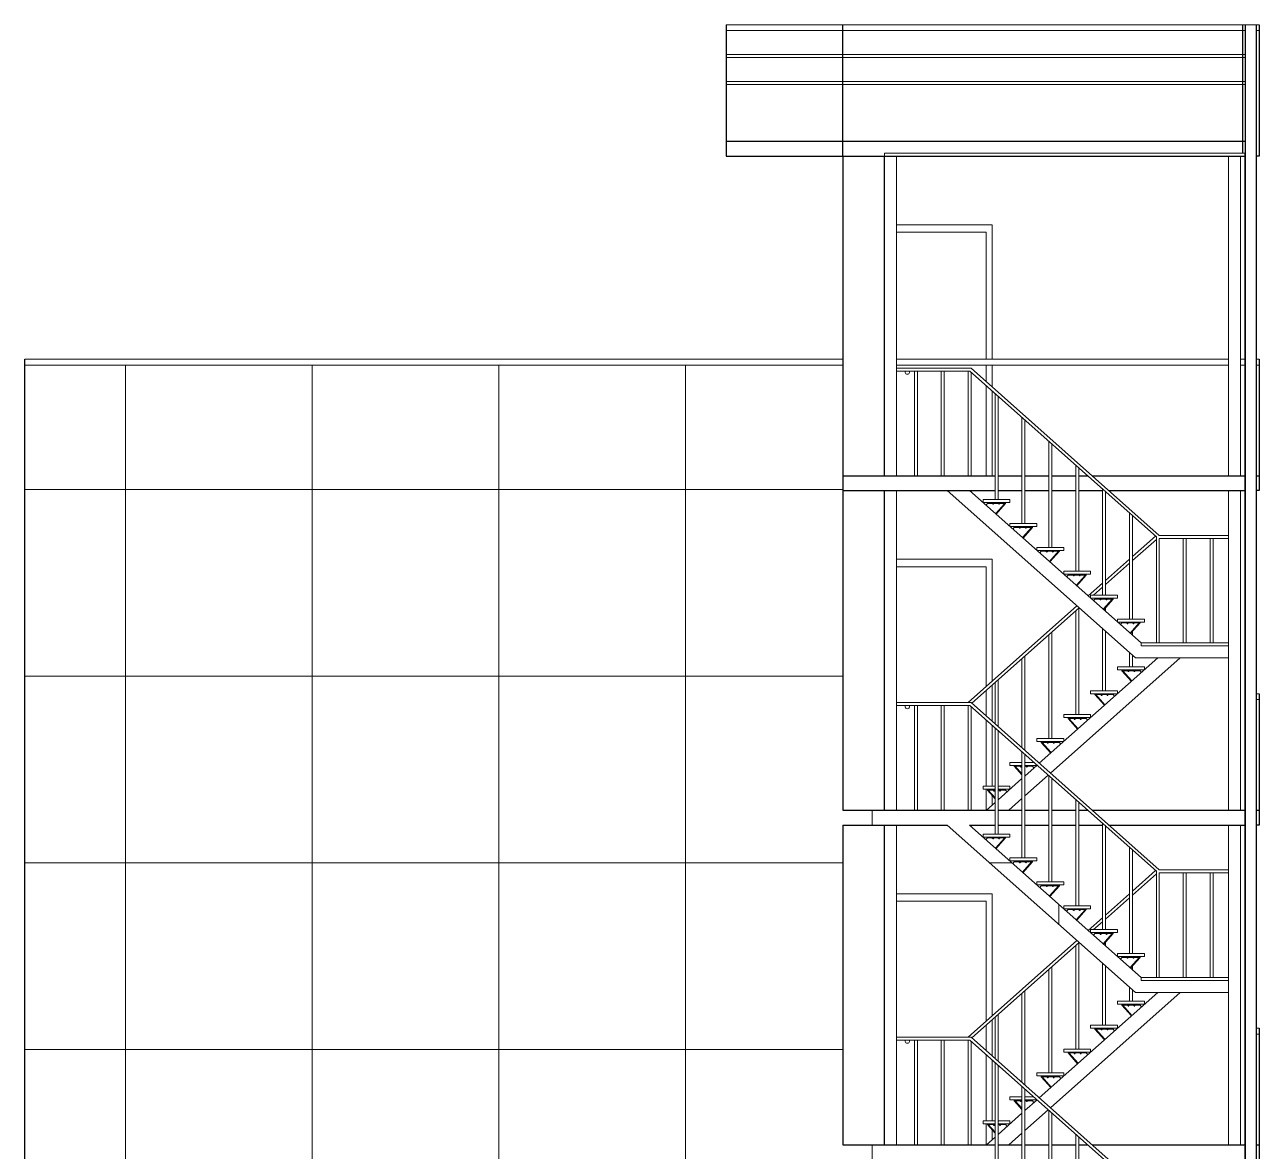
# Model space of a CAD drawing. Header units: inches. Extents: x 151827 to 346502, y -56182 to -23217.
# Drawn here: x 155975.7 to 156389, y -27971.6 to -27594.4 of the extents above; entities that cross this region are included whole.
import ezdxf

# ---------------------------------------------------------------- set-up
doc = ezdxf.new("R2010")
doc.units = ezdxf.units.IN
doc.header["$LTSCALE"] = 5
doc.header["$MEASUREMENT"] = 0
for name, color, linetype, lineweight in [('A-WALL', 7, 'Continuous', 9), ('DOOR', 62, 'Continuous', 0), ('Railing', 43, 'Continuous', 18), ('Staircase', 6, 'Continuous', 13), ('win', 5, 'Continuous', 18)]:
    doc.layers.add(name, color=color, linetype=linetype, lineweight=lineweight)
doc.layers.add('BOLTS', color=51, linetype='Continuous')
doc.layers.add('WALL', color=7, linetype='Continuous')

# ---------------------------------------------------------------- blocks, each defined once
blk = doc.blocks.new('A$C3A4C2E96')
at = {"layer": 'BOLTS', "color": 251}
blk.add_line((-0.015, 0.004), (0.015, 0.004), dxfattribs=at)
at = {"layer": 'BOLTS', "color": 252}
blk.add_lwpolyline([(-0.021, 0), (0.021, 0), (0.021, 0.002), (-0.021, 0.002)], close=True, dxfattribs=at)
blk.add_lwpolyline([(-0.017, 0.002), (-0.015, 0.004), (-0.015, 0.014, -0.414214), (-0.011, 0.018), (0.011, 0.018, -0.414214), (0.015, 0.014), (0.015, 0.004), (0.017, 0.002)], format="xyb", close=True, dxfattribs=at)
at = {"layer": 'BOLTS', "color": 251}
blk.add_lwpolyline([(0.008, 0.004), (0.008, 0.014, 0.414214), (0.004, 0.018), (-0.004, 0.018, 0.414214), (-0.008, 0.014), (-0.008, 0.004)], format="xyb", dxfattribs=at)
for centre, start, end in [((-0.011, 0.014), 0, 90), ((0.011, 0.014), 90, 180)]:
    blk.add_arc(centre, 0.0038, start, end, dxfattribs=at)

msp = doc.modelspace()

# ---------------------------------------------------------------- hatches: boundary and pattern name
at = {"layer": 'A-WALL', "ltscale": 5}
h = msp.add_hatch(dxfattribs=at)
h.set_pattern_fill('ANSI37', color=256, scale=500, angle=45)
h.set_pattern_definition([(90, (-19053.13, 0), (-62.5, 0), []), (180, (-19053.13, 0), (-4e-15, -62.5), [])])
h.paths.add_polyline_path([(156249.51, -27974.37), (156284.48, -27974.37), (156347.48, -28030.37), (156378.7, -28030.37), (156378.7, -28026.37), (156349.39, -28026.37), (156349.39, -28025.37), (156292.01, -27974.37), (156300.51, -27974.37), (156300.51, -27969.37), (156249.51, -27969.37), (156249.51, -27862.37), (156284.48, -27862.37), (156347.48, -27918.37), (156378.7, -27918.37), (156378.7, -27914.37), (156349.39, -27914.37), (156349.39, -27913.37), (156292.01, -27862.37), (156300.51, -27862.37), (156300.51, -27857.37), (156249.51, -27857.37), (156249.51, -27745.37), (156249.51, -27708.37), (155975.7, -27708.37), (155975.7, -28193.37), (156249.51, -28193.37), (156249.51, -28086.37), (156284.48, -28086.37), (156347.48, -28142.37), (156378.7, -28142.37), (156378.7, -28138.37), (156349.39, -28138.37), (156349.39, -28137.37), (156292.01, -28086.37), (156300.51, -28086.37), (156300.51, -28081.37), (156249.51, -28081.37)])

# ---------------------------------------------------------------- linework, layer by layer
for p, q in [((156263.51, -27638.37, -72.71), (156263.51, -27637.37, -72.71)), ((156263.51, -27637.37, -72.71), (156384.11, -27637.37, -72.71)), ((156267.51, -27745.37, -72.71), (156267.51, -27638.37, -72.71)), ((156378.7, -27745.37, -72.71), (156378.7, -27638.37, -72.71)), ((156382.7, -27745.37, -72.71), (156382.7, -27638.37, -72.71)), ((156384.11, -27637.37, -72.71), (156384.11, -27638.37, -72.71)), ((156384.11, -27745.37, -72.71), (156384.11, -27638.37, -72.71)), ((156292.51, -27709.37, -72.71), (156267.51, -27709.37, -72.71)), ((156292.13, -27710.37, -72.71), (156267.51, -27710.37, -72.71)), ((156273.51, -27745.37, -72.71), (156273.51, -27710.37, -72.71)), ((156274.51, -27745.37, -72.71), (156274.51, -27710.37, -72.71)), ((156282.51, -27745.37, -72.71), (156282.51, -27710.37, -72.71)), ((156283.51, -27745.37, -72.71), (156283.51, -27710.37, -72.71)), ((156291.51, -27745.37, -72.71), (156291.51, -27710.37, -72.71)), ((156354.51, -27765.82, -72.71), (156292.13, -27710.37, -72.71)), ((156355.51, -27765.37, -72.71), (156292.51, -27709.37, -72.71)), ((156292.51, -27745.37, -72.71), (156292.51, -27710.71, -72.71)), ((156300.51, -27753.37, -72.71), (156300.51, -27717.82, -72.71)), ((156301.51, -27753.37, -72.71), (156301.51, -27718.71, -72.71)), ((156309.51, -27761.37, -72.71), (156309.51, -27725.82, -72.71)), ((156310.51, -27761.37, -72.71), (156310.51, -27726.71, -72.71)), ((156318.51, -27769.37, -72.71), (156318.51, -27733.82, -72.71)), ((156319.51, -27769.37, -72.71), (156319.51, -27734.71, -72.71)), ((156327.51, -27777.37, -72.71), (156327.51, -27741.82, -72.71)), ((156328.51, -27777.37, -72.71), (156328.51, -27742.71, -72.71)), ((156384.11, -27745.37, -72.71), (156384.11, -27750.37, -72.71)), ((156267.51, -27857.37, -72.71), (156267.51, -27750.37, -72.71)), ((156284.48, -27750.37, -72.71), (156347.48, -27806.37, -72.71)), ((156292.01, -27750.37, -72.71), (156349.39, -27801.37, -72.71)), ((156336.51, -27785.37, -72.71), (156336.51, -27749.82, -72.71)), ((156337.51, -27785.37, -72.71), (156337.51, -27750.71, -72.71)), ((156378.7, -27857.37, -72.71), (156378.7, -27750.37, -72.71)), ((156382.7, -27857.37, -72.71), (156382.7, -27750.37, -72.71)), ((156384.11, -27857.37, -72.71), (156384.11, -27750.37, -72.71)), ((156297.96, -27754.67, -72.71), (156297.47, -27755.23, -72.71)), ((156303.76, -27754.67, -72.71), (156300.71, -27758.1, -72.71)), ((156304.06, -27754.67, -72.71), (156300.88, -27758.25, -72.71)), ((156345.51, -27793.37, -72.71), (156345.51, -27757.82, -72.71)), ((156346.51, -27793.37, -72.71), (156346.51, -27758.71, -72.71)), ((156306.96, -27762.67, -72.71), (156306.47, -27763.23, -72.71)), ((156312.76, -27762.67, -72.71), (156309.71, -27766.1, -72.71)), ((156313.06, -27762.67, -72.71), (156309.88, -27766.25, -72.71)), ((156354.51, -27765.82, -72.71), (156354.51, -27801.37, -72.71)), ((156355.51, -27765.37, -72.71), (156378.7, -27765.37, -72.71)), ((156355.51, -27766.37, -72.71), (156355.51, -27801.37, -72.71)), ((156355.51, -27766.37, -72.71), (156378.7, -27766.37, -72.71)), ((156363.51, -27766.37, -72.71), (156363.51, -27801.37, -72.71)), ((156364.51, -27766.37, -72.71), (156364.51, -27801.37, -72.71)), ((156372.51, -27766.37, -72.71), (156372.51, -27801.37, -72.71)), ((156373.51, -27766.37, -72.71), (156373.51, -27801.37, -72.71)), ((156315.96, -27770.67, -72.71), (156315.47, -27771.23, -72.71)), ((156321.76, -27770.67, -72.71), (156318.71, -27774.1, -72.71)), ((156322.06, -27770.67, -72.71), (156318.88, -27774.25, -72.71)), ((156324.96, -27778.67, -72.71), (156324.47, -27779.23, -72.71)), ((156330.76, -27778.67, -72.71), (156327.71, -27782.1, -72.71)), ((156331.06, -27778.67, -72.71), (156327.88, -27782.25, -72.71)), ((156333.96, -27786.67, -72.71), (156333.47, -27787.23, -72.71)), ((156339.76, -27786.67, -72.71), (156336.71, -27790.1, -72.71)), ((156340.06, -27786.67, -72.71), (156336.88, -27790.25, -72.71)), ((156342.96, -27794.67, -72.71), (156342.47, -27795.23, -72.71)), ((156348.76, -27794.67, -72.71), (156345.71, -27798.1, -72.71)), ((156349.06, -27794.67, -72.71), (156345.88, -27798.25, -72.71)), ((156349.39, -27801.37, -72.71), (156378.7, -27801.37, -72.71)), ((156315.32, -27841.65, -72.71), (156355.01, -27806.37, -72.71)), ((156319.09, -27844.99, -72.71), (156362.54, -27806.37, -72.71)), ((156347.48, -27806.37, -72.71), (156378.7, -27806.37, -72.71)), ((156342.96, -27810.67, -72.71), (156346.14, -27814.25, -72.71)), ((156343.26, -27810.67, -72.71), (156346.31, -27814.1, -72.71)), ((156349.06, -27810.67, -72.71), (156349.55, -27811.23, -72.71)), ((156292.51, -27821.37, -72.71), (156267.51, -27821.37, -72.71)), ((156355.51, -27877.37, -72.71), (156292.51, -27821.37, -72.71)), ((156333.96, -27818.67, -72.71), (156337.14, -27822.25, -72.71)), ((156334.26, -27818.67, -72.71), (156337.31, -27822.1, -72.71)), ((156340.06, -27818.67, -72.71), (156340.55, -27819.23, -72.71)), ((156292.13, -27822.37, -72.71), (156267.51, -27822.37, -72.71)), ((156273.51, -27857.37, -72.71), (156273.51, -27822.37, -72.71)), ((156274.51, -27857.37, -72.71), (156274.51, -27822.37, -72.71)), ((156282.51, -27857.37, -72.71), (156282.51, -27822.37, -72.71)), ((156283.51, -27857.37, -72.71), (156283.51, -27822.37, -72.71)), ((156291.51, -27857.37, -72.71), (156291.51, -27822.37, -72.71)), ((156354.51, -27877.82, -72.71), (156292.13, -27822.37, -72.71)), ((156292.51, -27857.37, -72.71), (156292.51, -27822.71, -72.71)), ((156300.51, -27865.37, -72.71), (156300.51, -27829.82, -72.71)), ((156324.96, -27826.67, -72.71), (156328.14, -27830.25, -72.71)), ((156325.26, -27826.67, -72.71), (156328.31, -27830.1, -72.71)), ((156331.06, -27826.67, -72.71), (156331.55, -27827.23, -72.71)), ((156301.51, -27865.37, -72.71), (156301.51, -27830.71, -72.71)), ((156309.51, -27873.37, -72.71), (156309.51, -27837.82, -72.71)), ((156315.96, -27834.67, -72.71), (156319.14, -27838.25, -72.71)), ((156316.26, -27834.67, -72.71), (156319.31, -27838.1, -72.71)), ((156322.06, -27834.67, -72.71), (156322.55, -27835.23, -72.71)), ((156310.51, -27873.37, -72.71), (156310.51, -27838.71, -72.71)), ((156310.51, -27845.93, -72.71), (156314.57, -27842.32, -72.71)), ((156306.96, -27842.67, -72.71), (156309.51, -27845.54, -72.71)), ((156307.26, -27842.67, -72.71), (156309.51, -27845.2, -72.71)), ((156310.51, -27852.61, -72.71), (156318.33, -27845.66, -72.71)), ((156313.06, -27842.67, -72.71), (156313.55, -27843.23, -72.71)), ((156318.51, -27881.37, -72.71), (156318.51, -27845.82, -72.71)), ((156319.51, -27881.37, -72.71), (156319.51, -27846.71, -72.71)), ((156297.96, -27850.67, -72.71), (156300.51, -27853.54, -72.71)), ((156298.26, -27850.67, -72.71), (156300.51, -27853.2, -72.71)), ((156301.51, -27853.93, -72.71), (156309.51, -27846.81, -72.71)), ((156304.06, -27850.67, -72.71), (156304.55, -27851.23, -72.71)), ((156297.64, -27857.37, -72.71), (156300.51, -27854.81, -72.71)), ((156305.16, -27857.37, -72.71), (156309.51, -27853.5, -72.71)), ((156327.51, -27889.37, -72.71), (156327.51, -27853.82, -72.71)), ((156328.51, -27889.37, -72.71), (156328.51, -27854.71, -72.71)), ((156267.51, -27969.37, -72.71), (156267.51, -27862.37, -72.71)), ((156284.48, -27862.37, -72.71), (156347.48, -27918.37, -72.71)), ((156292.01, -27862.37, -72.71), (156349.39, -27913.37, -72.71)), ((156336.51, -27897.37, -72.71), (156336.51, -27861.82, -72.71)), ((156337.51, -27897.37, -72.71), (156337.51, -27862.71, -72.71)), ((156378.7, -27969.37, -72.71), (156378.7, -27862.37, -72.71)), ((156382.7, -27969.37, -72.71), (156382.7, -27862.37, -72.71)), ((156384.11, -27969.37, -72.71), (156384.11, -27862.37, -72.71)), ((156297.96, -27866.67, -72.71), (156297.47, -27867.23, -72.71)), ((156303.76, -27866.67, -72.71), (156300.71, -27870.1, -72.71)), ((156304.06, -27866.67, -72.71), (156300.88, -27870.25, -72.71)), ((156345.51, -27905.37, -72.71), (156345.51, -27869.82, -72.71)), ((156346.51, -27905.37, -72.71), (156346.51, -27870.71, -72.71)), ((156306.96, -27874.67, -72.71), (156306.47, -27875.23, -72.71)), ((156312.76, -27874.67, -72.71), (156309.71, -27878.1, -72.71)), ((156313.06, -27874.67, -72.71), (156309.88, -27878.25, -72.71)), ((156354.51, -27877.82, -72.71), (156354.51, -27913.37, -72.71)), ((156355.51, -27877.37, -72.71), (156378.7, -27877.37, -72.71)), ((156355.51, -27878.37, -72.71), (156355.51, -27913.37, -72.71)), ((156355.51, -27878.37, -72.71), (156378.7, -27878.37, -72.71)), ((156363.51, -27878.37, -72.71), (156363.51, -27913.37, -72.71)), ((156364.51, -27878.37, -72.71), (156364.51, -27913.37, -72.71)), ((156372.51, -27878.37, -72.71), (156372.51, -27913.37, -72.71)), ((156373.51, -27878.37, -72.71), (156373.51, -27913.37, -72.71)), ((156315.96, -27882.67, -72.71), (156315.47, -27883.23, -72.71)), ((156321.76, -27882.67, -72.71), (156318.71, -27886.1, -72.71)), ((156322.06, -27882.67, -72.71), (156318.88, -27886.25, -72.71)), ((156324.96, -27890.67, -72.71), (156324.47, -27891.23, -72.71)), ((156330.76, -27890.67, -72.71), (156327.71, -27894.1, -72.71)), ((156331.06, -27890.67, -72.71), (156327.88, -27894.25, -72.71)), ((156333.96, -27898.67, -72.71), (156333.47, -27899.23, -72.71)), ((156339.76, -27898.67, -72.71), (156336.71, -27902.1, -72.71)), ((156340.06, -27898.67, -72.71), (156336.88, -27902.25, -72.71)), ((156342.96, -27906.67, -72.71), (156342.47, -27907.23, -72.71)), ((156348.76, -27906.67, -72.71), (156345.71, -27910.1, -72.71)), ((156349.06, -27906.67, -72.71), (156345.88, -27910.25, -72.71)), ((156349.39, -27913.37, -72.71), (156378.7, -27913.37, -72.71)), ((156315.32, -27953.65, -72.71), (156355.01, -27918.37, -72.71)), ((156319.09, -27956.99, -72.71), (156362.54, -27918.37, -72.71)), ((156347.48, -27918.37, -72.71), (156378.7, -27918.37, -72.71)), ((156342.96, -27922.67, -72.71), (156346.14, -27926.25, -72.71)), ((156343.26, -27922.67, -72.71), (156346.31, -27926.1, -72.71)), ((156349.06, -27922.67, -72.71), (156349.55, -27923.23, -72.71)), ((156292.51, -27933.37, -72.71), (156267.51, -27933.37, -72.71)), ((156355.51, -27989.37, -72.71), (156292.51, -27933.37, -72.71)), ((156333.96, -27930.67, -72.71), (156337.14, -27934.25, -72.71)), ((156334.26, -27930.67, -72.71), (156337.31, -27934.1, -72.71)), ((156340.06, -27930.67, -72.71), (156340.55, -27931.23, -72.71)), ((156292.13, -27934.37, -72.71), (156267.51, -27934.37, -72.71)), ((156273.51, -27969.37, -72.71), (156273.51, -27934.37, -72.71)), ((156274.51, -27969.37, -72.71), (156274.51, -27934.37, -72.71)), ((156282.51, -27969.37, -72.71), (156282.51, -27934.37, -72.71)), ((156283.51, -27969.37, -72.71), (156283.51, -27934.37, -72.71)), ((156291.51, -27969.37, -72.71), (156291.51, -27934.37, -72.71)), ((156354.51, -27989.82, -72.71), (156292.13, -27934.37, -72.71)), ((156292.51, -27969.37, -72.71), (156292.51, -27934.71, -72.71)), ((156300.51, -27977.37, -72.71), (156300.51, -27941.82, -72.71)), ((156324.96, -27938.67, -72.71), (156328.14, -27942.25, -72.71)), ((156325.26, -27938.67, -72.71), (156328.31, -27942.1, -72.71)), ((156331.06, -27938.67, -72.71), (156331.55, -27939.23, -72.71)), ((156301.51, -27977.37, -72.71), (156301.51, -27942.71, -72.71)), ((156309.51, -27985.37, -72.71), (156309.51, -27949.82, -72.71)), ((156315.96, -27946.67, -72.71), (156319.14, -27950.25, -72.71)), ((156316.26, -27946.67, -72.71), (156319.31, -27950.1, -72.71)), ((156322.06, -27946.67, -72.71), (156322.55, -27947.23, -72.71)), ((156310.51, -27985.37, -72.71), (156310.51, -27950.71, -72.71)), ((156306.96, -27954.67, -72.71), (156309.51, -27957.54, -72.71)), ((156307.26, -27954.67, -72.71), (156309.51, -27957.2, -72.71)), ((156310.51, -27957.93, -72.71), (156314.57, -27954.32, -72.71)), ((156310.51, -27964.61, -72.71), (156318.33, -27957.66, -72.71)), ((156313.06, -27954.67, -72.71), (156313.55, -27955.23, -72.71)), ((156318.51, -27993.37, -72.71), (156318.51, -27957.82, -72.71)), ((156301.51, -27965.93, -72.71), (156309.51, -27958.81, -72.71)), ((156319.51, -27993.37, -72.71), (156319.51, -27958.71, -72.71)), ((156297.96, -27962.67, -72.71), (156300.51, -27965.54, -72.71)), ((156298.26, -27962.67, -72.71), (156300.51, -27965.2, -72.71)), ((156304.06, -27962.67, -72.71), (156304.55, -27963.23, -72.71)), ((156305.16, -27969.37, -72.71), (156309.51, -27965.5, -72.71)), ((156327.51, -28001.37, -72.71), (156327.51, -27965.82, -72.71)), ((156297.64, -27969.37, -72.71), (156300.51, -27966.81, -72.71)), ((156328.51, -28001.37, -72.71), (156328.51, -27966.71, -72.71))]:
    msp.add_line(p, q, dxfattribs=at)
at = {"layer": 'A-WALL', "ltscale": 5, "elevation": -72.71}
for points in [[(156305.51, -27754.37), (156296.51, -27754.37), (156296.51, -27753.37), (156305.51, -27753.37)], [(156314.51, -27762.37), (156305.51, -27762.37), (156305.51, -27761.37), (156314.51, -27761.37)], [(156323.51, -27770.37), (156314.51, -27770.37), (156314.51, -27769.37), (156323.51, -27769.37)], [(156332.51, -27778.37), (156323.51, -27778.37), (156323.51, -27777.37), (156332.51, -27777.37)], [(156341.51, -27786.37), (156332.51, -27786.37), (156332.51, -27785.37), (156341.51, -27785.37)], [(156350.51, -27794.37), (156341.51, -27794.37), (156341.51, -27793.37), (156350.51, -27793.37)], [(156349.39, -27801.37), (156378.7, -27801.37), (156378.7, -27802.37), (156349.39, -27802.37)], [(156341.51, -27809.37), (156350.51, -27809.37), (156350.51, -27810.37), (156341.51, -27810.37)], [(156332.51, -27817.37), (156341.51, -27817.37), (156341.51, -27818.37), (156332.51, -27818.37)], [(156323.51, -27825.37), (156332.51, -27825.37), (156332.51, -27826.37), (156323.51, -27826.37)], [(156314.51, -27833.37), (156323.51, -27833.37), (156323.51, -27834.37), (156314.51, -27834.37)], [(156305.51, -27866.37), (156296.51, -27866.37), (156296.51, -27865.37), (156305.51, -27865.37)], [(156314.51, -27874.37), (156305.51, -27874.37), (156305.51, -27873.37), (156314.51, -27873.37)], [(156323.51, -27882.37), (156314.51, -27882.37), (156314.51, -27881.37), (156323.51, -27881.37)], [(156332.51, -27890.37), (156323.51, -27890.37), (156323.51, -27889.37), (156332.51, -27889.37)], [(156341.51, -27898.37), (156332.51, -27898.37), (156332.51, -27897.37), (156341.51, -27897.37)], [(156350.51, -27906.37), (156341.51, -27906.37), (156341.51, -27905.37), (156350.51, -27905.37)], [(156349.39, -27913.37), (156378.7, -27913.37), (156378.7, -27914.37), (156349.39, -27914.37)], [(156341.51, -27921.37), (156350.51, -27921.37), (156350.51, -27922.37), (156341.51, -27922.37)], [(156332.51, -27929.37), (156341.51, -27929.37), (156341.51, -27930.37), (156332.51, -27930.37)], [(156323.51, -27937.37), (156332.51, -27937.37), (156332.51, -27938.37), (156323.51, -27938.37)], [(156314.51, -27945.37), (156323.51, -27945.37), (156323.51, -27946.37), (156314.51, -27946.37)]]:
    msp.add_lwpolyline(points, close=True, dxfattribs=at)
for points in [[(156309.51, -27842.37), (156305.51, -27842.37), (156305.51, -27841.37), (156309.51, -27841.37)], [(156310.51, -27841.37), (156313.5, -27841.37)], [(156314.51, -27842.26), (156314.51, -27842.37), (156310.51, -27842.37)], [(156300.51, -27850.37), (156296.51, -27850.37), (156296.51, -27849.37), (156300.51, -27849.37)], [(156301.51, -27849.37), (156305.51, -27849.37), (156305.51, -27850.37), (156301.51, -27850.37)], [(156309.51, -27954.37), (156305.51, -27954.37), (156305.51, -27953.37), (156309.51, -27953.37)], [(156310.51, -27953.37), (156313.5, -27953.37)], [(156314.51, -27954.26), (156314.51, -27954.37), (156310.51, -27954.37)], [(156300.51, -27962.37), (156296.51, -27962.37), (156296.51, -27961.37), (156300.51, -27961.37)], [(156301.51, -27961.37), (156305.51, -27961.37), (156305.51, -27962.37), (156301.51, -27962.37)]]:
    msp.add_lwpolyline(points, dxfattribs=at)
at = {"layer": 'A-WALL', "ltscale": 5}
for centre in [(156271.16, -27710.62, -72.71), (156271.16, -27822.62, -72.71), (156271.16, -27934.62, -72.71)]:
    msp.add_arc(centre, 0.766, 160.9616, 19.0384, dxfattribs=at)
at = {"layer": 'DOOR', "lineweight": 13}
for p, q in [((156267.51, -27661.37, -72.71), (156299.51, -27661.37, -72.71)), ((156267.51, -27663.87, -72.71), (156297.51, -27663.87, -72.71)), ((156297.51, -27706.37, -72.71), (156297.51, -27663.87, -72.71)), ((156299.51, -27706.37, -72.71), (156299.51, -27661.37, -72.71)), ((156297.51, -27713.81, -72.71), (156297.51, -27708.37, -72.71)), ((156299.51, -27715.59, -72.71), (156299.51, -27708.37, -72.71)), ((156297.51, -27745.37, -72.71), (156297.51, -27715.15, -72.71)), ((156299.51, -27745.37, -72.71), (156299.51, -27716.93, -72.71)), ((156267.51, -27773.37, -72.71), (156299.51, -27773.37, -72.71)), ((156267.51, -27775.87, -72.71), (156297.51, -27775.87, -72.71)), ((156297.51, -27816.04, -72.71), (156297.51, -27775.87, -72.71)), ((156299.51, -27814.26, -72.71), (156299.51, -27773.37, -72.71)), ((156334.4, -27786.37, -72.71), (156334.4, -27786.37, -72.71)), ((156334.4, -27786.37, -72.71), (156334.4, -27786.37, -72.71)), ((156336.9, -27786.37, -72.71), (156336.9, -27786.37, -72.71)), ((156336.9, -27790.23, -72.71), (156336.9, -27790.27, -72.71)), ((156297.51, -27825.81, -72.71), (156297.51, -27817.37, -72.71)), ((156299.51, -27827.59, -72.71), (156299.51, -27815.6, -72.71)), ((156336.9, -27818.37, -72.71), (156336.9, -27818.37, -72.71)), ((156297.51, -27849.37, -72.71), (156297.51, -27827.15, -72.71)), ((156299.51, -27849.37, -72.71), (156299.51, -27828.93, -72.71)), ((156297.51, -27857.37, -72.71), (156297.51, -27850.37, -72.71)), ((156299.51, -27855.7, -72.71), (156299.51, -27852.42, -72.71)), ((156267.51, -27885.37, -72.71), (156299.51, -27885.37, -72.71)), ((156267.51, -27887.87, -72.71), (156297.51, -27887.87, -72.71)), ((156297.51, -27928.04, -72.71), (156297.51, -27887.87, -72.71)), ((156299.51, -27926.26, -72.71), (156299.51, -27885.37, -72.71)), ((156334.4, -27898.37, -72.71), (156334.4, -27898.37, -72.71)), ((156334.4, -27898.37, -72.71), (156334.4, -27898.37, -72.71)), ((156336.9, -27898.37, -72.71), (156336.9, -27898.37, -72.71)), ((156336.9, -27902.23, -72.71), (156336.9, -27902.27, -72.71)), ((156297.51, -27937.81, -72.71), (156297.51, -27929.37, -72.71)), ((156299.51, -27939.59, -72.71), (156299.51, -27927.6, -72.71)), ((156336.9, -27930.37, -72.71), (156336.9, -27930.37, -72.71)), ((156297.51, -27961.37, -72.71), (156297.51, -27939.15, -72.71)), ((156299.51, -27961.37, -72.71), (156299.51, -27940.93, -72.71)), ((156297.51, -27969.37, -72.71), (156297.51, -27962.37, -72.71)), ((156299.51, -27967.7, -72.71), (156299.51, -27964.42, -72.71))]:
    msp.add_line(p, q, dxfattribs=at)
at = {"layer": 'Railing', "color": 30}
for p, q in [((156210.51, -27594.37, -72.71), (156388.98, -27594.37, -72.71)), ((156388.05, -27594.37, -72.71), (156388.98, -27594.37, -72.71)), ((156210.51, -27596.37, -72.71), (156384.4, -27596.37, -72.71)), ((156388.05, -27596.37, -72.71), (156388.98, -27596.37, -72.71)), ((156388.05, -27596.37, -72.71), (156388.98, -27596.37, -72.71)), ((156210.51, -27604.37, -72.71), (156384.4, -27604.37, -72.71)), ((156210.51, -27605.37, -72.71), (156384.4, -27605.37, -72.71)), ((156210.51, -27613.37, -72.71), (156384.4, -27613.37, -72.71)), ((156210.51, -27614.37, -72.71), (156384.4, -27614.37, -72.71)), ((155975.7, -27706.37, -72.71), (156249.51, -27706.37, -72.71)), ((155975.7, -27708.37, -72.71), (156249.51, -27708.37, -72.71)), ((156267.51, -27706.37, -72.71), (156378.7, -27706.37, -72.71)), ((156267.51, -27708.37, -72.71), (156378.7, -27708.37, -72.71)), ((156382.7, -27706.37, -72.71), (156384.4, -27706.37, -72.71)), ((156382.7, -27708.37, -72.71), (156384.4, -27708.37, -72.71)), ((156388.05, -27706.37, -72.71), (156388.98, -27706.37, -72.71)), ((156388.05, -27708.37, -72.71), (156388.98, -27708.37, -72.71)), ((156388.05, -27818.37, -72.71), (156388.98, -27818.37, -72.71)), ((156388.05, -27820.37, -72.71), (156388.98, -27820.37, -72.71)), ((156388.05, -27930.37, -72.71), (156388.98, -27930.37, -72.71)), ((156388.05, -27932.37, -72.71), (156388.98, -27932.37, -72.71))]:
    msp.add_line(p, q, dxfattribs=at)
at = {"layer": 'Staircase', "ltscale": 7}
for p, q in [((156346.51, -27772.48, -72.71), (156354.26, -27765.59, -72.71)), ((156346.51, -27773.82, -72.71), (156354.51, -27766.71, -72.71)), ((156337.51, -27780.48, -72.71), (156345.51, -27773.37, -72.71)), ((156337.51, -27781.82, -72.71), (156345.51, -27774.71, -72.71)), ((156331.7, -27785.65, -72.71), (156336.51, -27781.37, -72.71)), ((156333.52, -27785.37, -72.71), (156336.51, -27782.71, -72.71)), ((156332.45, -27786.32, -72.71), (156332.51, -27786.26, -72.71)), ((156291.51, -27821.37, -72.71), (156327.93, -27788.99, -72.71)), ((156292.76, -27821.59, -72.71), (156328.69, -27789.66, -72.71)), ((156327.51, -27790.71, -72.71), (156327.51, -27825.37, -72.71)), ((156328.51, -27789.82, -72.71), (156328.51, -27825.37, -72.71)), ((156337.51, -27789.54, -72.71), (156337.51, -27790.81, -72.71)), ((156336.51, -27796.61, -72.71), (156336.51, -27817.37, -72.71)), ((156318.51, -27798.71, -72.71), (156318.51, -27833.37, -72.71)), ((156319.51, -27797.82, -72.71), (156319.51, -27833.37, -72.71)), ((156337.51, -27797.5, -72.71), (156337.51, -27817.37, -72.71)), ((156346.51, -27797.54, -72.71), (156346.51, -27798.81, -72.71)), ((156345.51, -27804.61, -72.71), (156345.51, -27809.37, -72.71)), ((156309.51, -27806.71, -72.71), (156309.51, -27836.48, -72.71)), ((156310.51, -27805.82, -72.71), (156310.51, -27837.37, -72.71)), ((156346.51, -27805.5, -72.71), (156346.51, -27809.37, -72.71)), ((156300.51, -27814.71, -72.71), (156300.51, -27828.48, -72.71)), ((156301.51, -27813.82, -72.71), (156301.51, -27829.37, -72.71)), ((156346.51, -27884.48, -72.71), (156354.26, -27877.59, -72.71)), ((156346.51, -27885.82, -72.71), (156354.51, -27878.71, -72.71)), ((156337.51, -27892.48, -72.71), (156345.51, -27885.37, -72.71)), ((156337.51, -27893.82, -72.71), (156345.51, -27886.71, -72.71)), ((156331.7, -27897.65, -72.71), (156336.51, -27893.37, -72.71)), ((156333.52, -27897.37, -72.71), (156336.51, -27894.71, -72.71)), ((156332.45, -27898.32, -72.71), (156332.51, -27898.26, -72.71)), ((156291.51, -27933.37, -72.71), (156327.93, -27900.99, -72.71)), ((156292.76, -27933.59, -72.71), (156328.69, -27901.66, -72.71)), ((156327.51, -27902.71, -72.71), (156327.51, -27937.37, -72.71)), ((156328.51, -27901.82, -72.71), (156328.51, -27937.37, -72.71)), ((156337.51, -27901.54, -72.71), (156337.51, -27902.81, -72.71)), ((156336.51, -27908.61, -72.71), (156336.51, -27929.37, -72.71)), ((156318.51, -27910.71, -72.71), (156318.51, -27945.37, -72.71)), ((156319.51, -27909.82, -72.71), (156319.51, -27945.37, -72.71)), ((156337.51, -27909.5, -72.71), (156337.51, -27929.37, -72.71)), ((156346.51, -27909.54, -72.71), (156346.51, -27910.81, -72.71)), ((156345.51, -27916.61, -72.71), (156345.51, -27921.37, -72.71)), ((156309.51, -27918.71, -72.71), (156309.51, -27948.48, -72.71)), ((156310.51, -27917.82, -72.71), (156310.51, -27949.37, -72.71)), ((156346.51, -27917.5, -72.71), (156346.51, -27921.37, -72.71)), ((156300.51, -27926.71, -72.71), (156300.51, -27940.48, -72.71)), ((156301.51, -27925.82, -72.71), (156301.51, -27941.37, -72.71))]:
    msp.add_line(p, q, dxfattribs=at)
at = {"layer": 'Staircase', "ltscale": 7, "elevation": -72.71}
for points in [[(156297.96, -27754.37), (156297.96, -27754.67), (156304.06, -27754.67), (156304.06, -27754.37)], [(156306.96, -27762.37), (156306.96, -27762.67), (156313.06, -27762.67), (156313.06, -27762.37)], [(156315.96, -27770.37), (156315.96, -27770.67), (156322.06, -27770.67), (156322.06, -27770.37)], [(156324.96, -27778.37), (156324.96, -27778.67), (156331.06, -27778.67), (156331.06, -27778.37)], [(156333.96, -27786.37), (156333.96, -27786.67), (156340.06, -27786.67), (156340.06, -27786.37)], [(156342.96, -27794.37), (156342.96, -27794.67), (156349.06, -27794.67), (156349.06, -27794.37)], [(156349.06, -27810.37), (156349.06, -27810.67), (156342.96, -27810.67), (156342.96, -27810.37)], [(156340.06, -27818.37), (156340.06, -27818.67), (156333.96, -27818.67), (156333.96, -27818.37)], [(156331.06, -27826.37), (156331.06, -27826.67), (156324.96, -27826.67), (156324.96, -27826.37)], [(156322.06, -27834.37), (156322.06, -27834.67), (156315.96, -27834.67), (156315.96, -27834.37)], [(156297.96, -27866.37), (156297.96, -27866.67), (156304.06, -27866.67), (156304.06, -27866.37)], [(156306.96, -27874.37), (156306.96, -27874.67), (156313.06, -27874.67), (156313.06, -27874.37)], [(156315.96, -27882.37), (156315.96, -27882.67), (156322.06, -27882.67), (156322.06, -27882.37)], [(156324.96, -27890.37), (156324.96, -27890.67), (156331.06, -27890.67), (156331.06, -27890.37)], [(156333.96, -27898.37), (156333.96, -27898.67), (156340.06, -27898.67), (156340.06, -27898.37)], [(156342.96, -27906.37), (156342.96, -27906.67), (156349.06, -27906.67), (156349.06, -27906.37)], [(156349.06, -27922.37), (156349.06, -27922.67), (156342.96, -27922.67), (156342.96, -27922.37)], [(156340.06, -27930.37), (156340.06, -27930.67), (156333.96, -27930.67), (156333.96, -27930.37)], [(156331.06, -27938.37), (156331.06, -27938.67), (156324.96, -27938.67), (156324.96, -27938.37)], [(156322.06, -27946.37), (156322.06, -27946.67), (156315.96, -27946.67), (156315.96, -27946.37)]]:
    msp.add_lwpolyline(points, close=True, dxfattribs=at)
for points in [[(156309.51, -27842.67), (156306.96, -27842.67), (156306.96, -27842.37), (156309.51, -27842.37)], [(156310.51, -27842.37), (156313.06, -27842.37), (156313.06, -27842.67), (156310.51, -27842.67)], [(156300.51, -27850.67), (156297.96, -27850.67), (156297.96, -27850.37), (156300.51, -27850.37)], [(156301.51, -27850.37), (156304.06, -27850.37), (156304.06, -27850.67), (156301.51, -27850.67)], [(156309.51, -27954.67), (156306.96, -27954.67), (156306.96, -27954.37), (156309.51, -27954.37)], [(156310.51, -27954.37), (156313.06, -27954.37), (156313.06, -27954.67), (156310.51, -27954.67)], [(156300.51, -27962.67), (156297.96, -27962.67), (156297.96, -27962.37), (156300.51, -27962.37)], [(156301.51, -27962.37), (156304.06, -27962.37), (156304.06, -27962.67), (156301.51, -27962.67)]]:
    msp.add_lwpolyline(points, dxfattribs=at)
at = {"layer": 'WALL', "color": 2, "linetype": 'ByBlock', "ltscale": 5}
for p, q in [((156210.51, -27594.37, -72.71), (156210.51, -27638.37, -72.71)), ((156249.51, -27638.37, -72.71), (156249.51, -27594.37, -72.71)), ((156383.48, -27637.37, -72.71), (156383.48, -27594.37, -72.71)), ((156384.4, -27969.37, -72.71), (156384.4, -27594.37, -72.71)), ((156388.05, -28209.37, -72.71), (156388.05, -27594.37, -72.71)), ((156388.98, -27594.37, -72.71), (156388.98, -27638.37, -72.71)), ((156210.51, -27633.37, -72.71), (156384.4, -27633.37, -72.71)), ((156384.4, -27638.37, -72.71), (156384.4, -27633.37, -72.71)), ((156210.51, -27638.37, -72.71), (156384.4, -27638.37, -72.71)), ((156249.51, -27638.37, -72.71), (156249.51, -27745.37, -72.71)), ((156263.51, -27745.37, -72.71), (156263.51, -27638.37, -72.71)), ((156388.98, -27638.37, -72.71), (156388.05, -27638.37, -72.71)), ((155975.7, -28209.37, -72.71), (155975.7, -27706.37, -72.71)), ((156388.98, -27706.37, -72.71), (156388.98, -27750.37, -72.71)), ((156249.51, -27745.37, -72.71), (156300.51, -27745.37, -72.71)), ((156249.51, -27745.37, -72.71), (156249.51, -27857.37, -72.71)), ((156301.51, -27745.37, -72.71), (156309.51, -27745.37, -72.71)), ((156310.51, -27745.37, -72.71), (156318.51, -27745.37, -72.71)), ((156319.51, -27745.37, -72.71), (156327.51, -27745.37, -72.71)), ((156328.51, -27745.37, -72.71), (156331.5, -27745.37, -72.71)), ((156333.01, -27745.37, -72.71), (156384.4, -27745.37, -72.71)), ((156384.4, -27750.37, -72.71), (156384.4, -27745.37, -72.71)), ((156388.05, -27745.37, -72.71), (156388.98, -27745.37, -72.71)), ((156249.51, -27750.37, -72.71), (156300.51, -27750.37, -72.71)), ((156263.51, -27857.37, -72.71), (156263.51, -27750.37, -72.71)), ((156301.51, -27750.37, -72.71), (156309.51, -27750.37, -72.71)), ((156310.51, -27750.37, -72.71), (156318.51, -27750.37, -72.71)), ((156319.51, -27750.37, -72.71), (156327.51, -27750.37, -72.71)), ((156328.51, -27750.37, -72.71), (156336.51, -27750.37, -72.71)), ((156338.64, -27750.37, -72.71), (156384.4, -27750.37, -72.71)), ((156388.98, -27750.37, -72.71), (156388.05, -27750.37, -72.71)), ((156388.98, -27818.37, -72.71), (156388.98, -27862.37, -72.71)), ((156249.51, -27857.37, -72.71), (156300.51, -27857.37, -72.71)), ((156301.51, -27857.37, -72.71), (156309.51, -27857.37, -72.71)), ((156310.51, -27857.37, -72.71), (156318.51, -27857.37, -72.71)), ((156319.51, -27857.37, -72.71), (156327.51, -27857.37, -72.71)), ((156328.51, -27857.37, -72.71), (156331.5, -27857.37, -72.71)), ((156333.01, -27857.37, -72.71), (156384.4, -27857.37, -72.71)), ((156384.11, -27857.37, -72.71), (156384.11, -27862.37, -72.71)), ((156388.05, -27857.37, -72.71), (156388.98, -27857.37, -72.71)), ((156249.51, -27862.37, -72.71), (156284.48, -27862.37, -72.71)), ((156249.51, -27862.37, -72.71), (156249.51, -27969.37, -72.71)), ((156263.51, -27969.37, -72.71), (156263.51, -27862.37, -72.71)), ((156292.01, -27862.37, -72.71), (156300.51, -27862.37, -72.71)), ((156301.51, -27862.37, -72.71), (156309.51, -27862.37, -72.71)), ((156310.51, -27862.37, -72.71), (156318.51, -27862.37, -72.71)), ((156319.51, -27862.37, -72.71), (156327.51, -27862.37, -72.71)), ((156328.51, -27862.37, -72.71), (156336.51, -27862.37, -72.71)), ((156338.64, -27862.37, -72.71), (156384.4, -27862.37, -72.71)), ((156388.98, -27862.37, -72.71), (156388.05, -27862.37, -72.71)), ((156388.98, -27930.37, -72.71), (156388.98, -27974.37, -72.71)), ((156249.51, -27969.37, -72.71), (156300.51, -27969.37, -72.71)), ((156301.51, -27969.37, -72.71), (156309.51, -27969.37, -72.71)), ((156310.51, -27969.37, -72.71), (156318.51, -27969.37, -72.71)), ((156319.51, -27969.37, -72.71), (156327.51, -27969.37, -72.71)), ((156328.51, -27969.37, -72.71), (156331.5, -27969.37, -72.71)), ((156333.01, -27969.37, -72.71), (156384.4, -27969.37, -72.71)), ((156384.11, -27969.37, -72.71), (156384.11, -27974.37, -72.71)), ((156384.4, -27974.37, -72.71), (156384.4, -27969.37, -72.71)), ((156388.05, -27969.37, -72.71), (156388.98, -27969.37, -72.71))]:
    msp.add_line(p, q, dxfattribs=at)
at = {"layer": 'win'}
for p, q in [((156334.4, -27786.37, -72.71), (156334.4, -27786.37, -72.71)), ((156334.4, -27898.37, -72.71), (156334.4, -27898.37, -72.71))]:
    msp.add_line(p, q, dxfattribs=at)

# ---------------------------------------------------------------- block references
at = {"layer": 'Staircase', "ltscale": 7, "yscale": 9.999999902263017, "zscale": 9.999999902263017}
for p, xscale, rotation in [((156299.85, -27754.67, -72.71), 9.999999902263017, 180.0080106379237), ((156301.85, -27754.67, -72.71), 9.999999902263017, 180.0080106379237), ((156308.85, -27762.67, -72.71), 9.999999902263017, 180.0080106379237), ((156310.85, -27762.67, -72.71), 9.999999902263017, 180.0080106379237), ((156317.85, -27770.67, -72.71), 9.999999902263017, 180.0080106379237), ((156319.85, -27770.67, -72.71), 9.999999902263017, 180.0080106379237), ((156326.85, -27778.67, -72.71), 9.999999902263017, 180.0080106379237), ((156328.85, -27778.67, -72.71), 9.999999902263017, 180.0080106379237), ((156335.85, -27786.67, -72.71), 9.999999902263017, 180.0080106379237), ((156337.85, -27786.67, -72.71), 9.999999902263017, 180.0080106379237), ((156344.85, -27794.67, -72.71), 9.999999902263017, 180.0080106379237), ((156346.85, -27794.67, -72.71), 9.999999902263017, 180.0080106379237), ((156345.17, -27810.67, -72.71), -9.999999902263017, 179.9919893620764), ((156347.17, -27810.67, -72.71), -9.999999902263017, 179.9919893620764), ((156336.17, -27818.67, -72.71), -9.999999902263017, 179.9919893620764), ((156338.17, -27818.67, -72.71), -9.999999902263017, 179.9919893620764), ((156327.17, -27826.67, -72.71), -9.999999902263017, 179.9919893620764), ((156329.17, -27826.67, -72.71), -9.999999902263017, 179.9919893620764), ((156318.17, -27834.67, -72.71), -9.999999902263017, 179.9919893620764), ((156320.17, -27834.67, -72.71), -9.999999902263017, 179.9919893620764), ((156309.17, -27842.67, -72.71), -9.999999902263017, 179.9919893620764), ((156311.17, -27842.67, -72.71), -9.999999902263017, 179.9919893620764), ((156300.17, -27850.67, -72.71), -9.999999902263017, 179.9919893620764), ((156302.17, -27850.67, -72.71), -9.999999902263017, 179.9919893620764), ((156299.85, -27866.67, -72.71), 9.999999902263017, 180.0080106379237), ((156301.85, -27866.67, -72.71), 9.999999902263017, 180.0080106379237), ((156308.85, -27874.67, -72.71), 9.999999902263017, 180.0080106379237), ((156310.85, -27874.67, -72.71), 9.999999902263017, 180.0080106379237), ((156317.85, -27882.67, -72.71), 9.999999902263017, 180.0080106379237), ((156319.85, -27882.67, -72.71), 9.999999902263017, 180.0080106379237), ((156326.85, -27890.67, -72.71), 9.999999902263017, 180.0080106379237), ((156328.85, -27890.67, -72.71), 9.999999902263017, 180.0080106379237), ((156335.85, -27898.67, -72.71), 9.999999902263017, 180.0080106379237), ((156337.85, -27898.67, -72.71), 9.999999902263017, 180.0080106379237), ((156344.85, -27906.67, -72.71), 9.999999902263017, 180.0080106379237), ((156346.85, -27906.67, -72.71), 9.999999902263017, 180.0080106379237), ((156345.17, -27922.67, -72.71), -9.999999902263017, 179.9919893620764), ((156347.17, -27922.67, -72.71), -9.999999902263017, 179.9919893620764), ((156336.17, -27930.67, -72.71), -9.999999902263017, 179.9919893620764), ((156338.17, -27930.67, -72.71), -9.999999902263017, 179.9919893620764), ((156327.17, -27938.67, -72.71), -9.999999902263017, 179.9919893620764), ((156329.17, -27938.67, -72.71), -9.999999902263017, 179.9919893620764), ((156318.17, -27946.67, -72.71), -9.999999902263017, 179.9919893620764), ((156320.17, -27946.67, -72.71), -9.999999902263017, 179.9919893620764), ((156309.17, -27954.67, -72.71), -9.999999902263017, 179.9919893620764), ((156311.17, -27954.67, -72.71), -9.999999902263017, 179.9919893620764), ((156300.17, -27962.67, -72.71), -9.999999902263017, 179.9919893620764), ((156302.17, -27962.67, -72.71), -9.999999902263017, 179.9919893620764)]:
    msp.add_blockref('A$C3A4C2E96', p, dxfattribs=dict(at, xscale=xscale, rotation=rotation))

doc.saveas('drawing.dxf')
